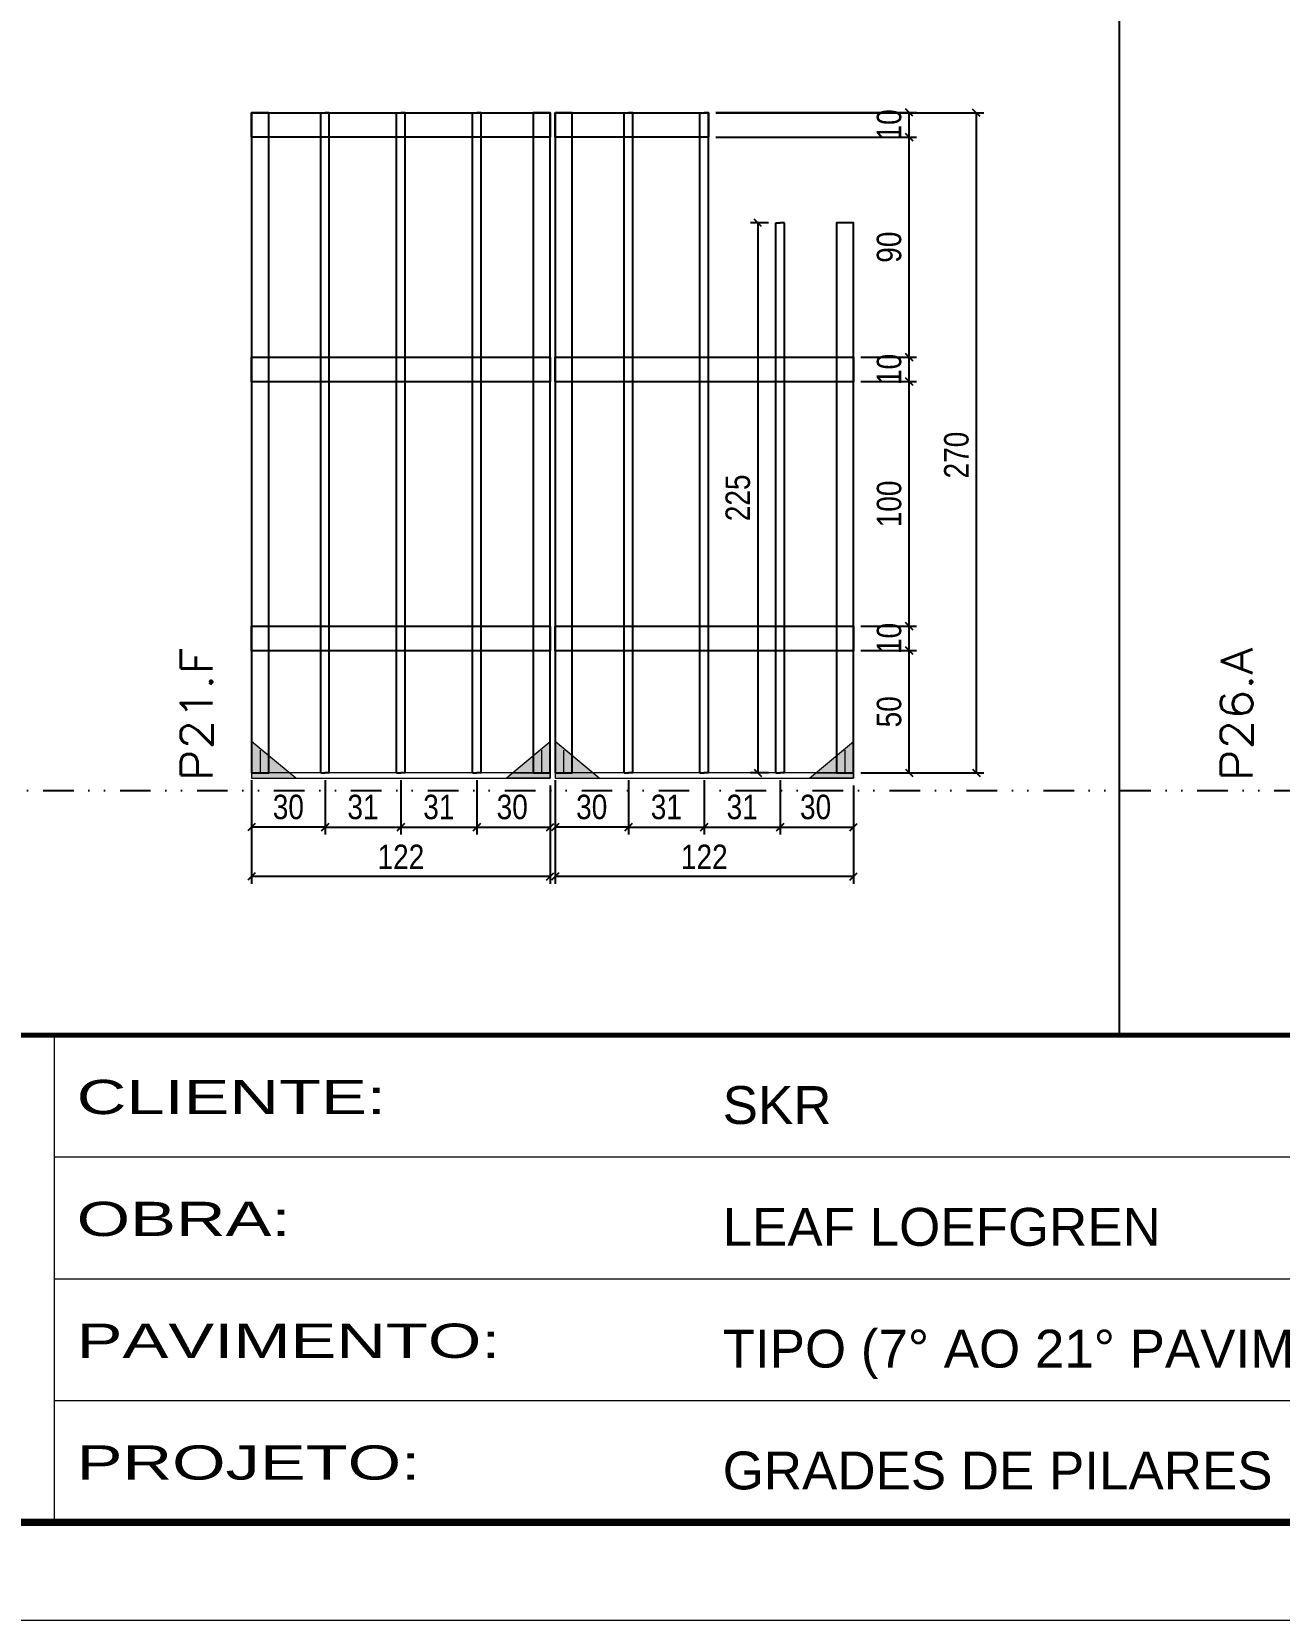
# Model space of a CAD drawing. Extents: x 14400 to 27878, y -21631 to 6985.
# Drawn here: x 16428 to 16938, y 192 to 841 of the extents above; entities that cross this region are included whole.
import ezdxf

# ---------------------------------------------------------------- set-up
doc = ezdxf.new("R2010")
doc.units = 0
for name, pattern in [('CONTINUO', [0]), ('DASHED', [0.75, 0.5, -0.25]), ('DIVIDE2', [0.625, 0.25, -0.125, 0, -0.125, 0, -0.125]), ('HIDDEN', [0.375, 0.25, -0.125])]:
    doc.linetypes.add(name, pattern=pattern)
for name, color, linetype in [('COTA', 241, 'Continuous'), ('Nível', 160, 'Continuous'), ('SARR_2.2x10', 60, 'Continuous'), ('SARR_3.5x7', 81, 'Continuous'), ('SARR_7x7', 40, 'Continuous')]:
    doc.layers.add(name, color=color, linetype=linetype)
for name, color, linetype, lineweight in [('Folhas', 255, 'Continuous', 9), ('Madeira', 126, 'Continuous', 18), ('Sarr 2.2x7', 40, 'Continuous', 9), ('SARRAFO DE PRESSAO', 251, 'DASHED', 9), ('Texto Seção', 7, 'Continuous', 15)]:
    doc.layers.add(name, color=color, linetype=linetype, lineweight=lineweight)
doc.styles.add('ARIAL', font='arial.ttf')
doc.styles.add('COTA TECNICA', font='techl___.ttf', dxfattribs={"height": 10})
doc.styles.add('REGUA-120', font='ROMANS.shx', dxfattribs={"height": 15})
doc.styles.add('Tecnologia', font='')
doc.styles.get('Tecnologia').set_extended_font_data('Forgotten Futurist')
doc.dimstyles.new('PAINEL', dxfattribs={"dimtxt": 10, "dimasz": 3, "dimexe": 3, "dimexo": 3, "dimgap": 3, "dimtad": 1, "dimdec": 1, "dimzin": 12, "dimdsep": 46, "dimtxsty": 'COTA TECNICA', "dimblk1": 'OBLIQUE', "dimblk2": 'OBLIQUE', "dimsah": 1, "dimcen": 0.9, "dimclrd": 4, "dimclre": 4, "dimclrt": 240, "dimadec": 1, "dimazin": 3, "dimtfac": 1, "dimtdec": 1, "dimtmove": 0, "dimatfit": 3, "dimfxl": 1, "dimtolj": 1, "dimtzin": 12, "dimarcsym": 0})

# ---------------------------------------------------------------- blocks, each defined once
blk = doc.blocks.new('9999999999')
at = {"color": 30, "linetype": 'CONTINUO'}
for p, q in [((98564.56, 34230.21), (98564.56, 34429.45)), ((98564.56, 34379.64), (99583.98, 34379.64)), ((98564.56, 34329.83), (99487.98, 34329.83)), ((98564.56, 34280.02), (99487.98, 34280.02))]:
    blk.add_line(p, q, dxfattribs=at)
at = {"color": 30, "linetype": 'CONTINUO', "const_width": 2}
blk.add_lwpolyline([(99583.98, 34230.21), (99583.98, 34414.45, 0.414214), (99568.98, 34429.45), (98228.98, 34429.45, 0.414214), (98213.98, 34414.45), (98213.98, 34245.21, 0.414214), (98228.98, 34230.21), (99583.98, 34230.21)], format="xyb", dxfattribs=at)
at = {"layer": 'Folhas'}
blk.add_lwpolyline([(98138.98, 34190.21), (99623.98, 34190.21), (99623.98, 35240.21), (98138.98, 35240.21)], close=True, dxfattribs=at)
at = {"layer": 'Folhas', "color": 30, "const_width": 3}
blk.add_lwpolyline([(98213.98, 34230.21), (99583.98, 34230.21), (99583.98, 35200.21), (98213.98, 35200.21)], close=True, dxfattribs=at)
at = {"color": 7, "linetype": 'Continuous', "ltscale": 5, "style": 'ARIAL'}
for s, height, p in [('SKR', 15.483, (98837.68, 34393.13)), ('LEAF LOEFGREN', 15.4829, (98837.68, 34343.32)), ('TIPO (7° AO 21° PAVIMENTO)', 15.4829, (98837.68, 34293.51)), ('GRADES DE PILARES', 15.4829, (98837.68, 34243.7))]:
    blk.add_text(s, height=height, dxfattribs=at).set_placement(p)
at = {"layer": 'Folhas', "color": 7, "style": 'Tecnologia', "width": 1.5}
for s, p in [('CLIENTE:', (98573.65, 34397.17)), ('OBRA:', (98573.65, 34347.31)), ('PAVIMENTO:', (98573.65, 34297.5)), ('PROJETO:', (98573.65, 34247.69))]:
    blk.add_text(s, height=14, dxfattribs=at).set_placement(p)
blk = doc.blocks.new('_Oblique')
at = {"color": 0, "linetype": 'ByBlock', "lineweight": -2}
blk.add_line((-0.5, -0.5), (0.5, 0.5), dxfattribs=at)
blk = doc.blocks.new('*D6707')
at = {"layer": 'COTA', "color": 4, "lineweight": -2, "transparency": 16777216}
for p, q in [((16642.15, 520.13), (16642.15, 492.96)), ((16764.15, 520.13), (16764.15, 492.96)), ((16764.15, 495.96), (16642.15, 495.96))]:
    blk.add_line(p, q, dxfattribs=at)
at = {"layer": 'Defpoints', "color": 0, "transparency": 16777216}
for p in [(16642.15, 523.13), (16764.15, 523.13), (16642.15, 495.96)]:
    blk.add_point(p, dxfattribs=at)
at = {"layer": 'COTA', "color": 4, "lineweight": -2, "transparency": 16777216, "xscale": 3, "yscale": 3, "zscale": 3, "rotation": 180}
blk.add_blockref('_Oblique', (16642.15, 495.96), dxfattribs=at)
at = {"layer": 'COTA', "color": 4, "lineweight": -2, "transparency": 16777216, "xscale": 3, "yscale": 3, "zscale": 3}
blk.add_blockref('_Oblique', (16764.15, 495.96), dxfattribs=at)
at = {"layer": 'COTA', "color": 240, "transparency": 16777216, "insert": (16703.15, 504.02), "char_height": 10, "attachment_point": 5, "style": 'COTA TECNICA'}
blk.add_mtext('\\A1;122', dxfattribs=at)
blk = doc.blocks.new('*D6708')
at = {"layer": 'COTA', "color": 4, "lineweight": -2, "transparency": 16777216}
for p, q in [((16642.15, 535.33), (16642.15, 513.13)), ((16672.15, 535.33), (16672.15, 513.13)), ((16672.15, 516.13), (16642.15, 516.13))]:
    blk.add_line(p, q, dxfattribs=at)
at = {"layer": 'Defpoints', "color": 0, "transparency": 16777216}
for p in [(16642.15, 538.33), (16672.15, 538.33), (16642.15, 516.13)]:
    blk.add_point(p, dxfattribs=at)
at = {"layer": 'COTA', "color": 4, "lineweight": -2, "transparency": 16777216, "xscale": 3, "yscale": 3, "zscale": 3, "rotation": 180}
blk.add_blockref('_Oblique', (16642.15, 516.13), dxfattribs=at)
at = {"layer": 'COTA', "color": 4, "lineweight": -2, "transparency": 16777216, "xscale": 3, "yscale": 3, "zscale": 3}
blk.add_blockref('_Oblique', (16672.15, 516.13), dxfattribs=at)
at = {"layer": 'COTA', "color": 240, "transparency": 16777216, "insert": (16657.15, 524.35), "char_height": 10, "attachment_point": 5, "style": 'COTA TECNICA'}
blk.add_mtext('\\A1;30', dxfattribs=at)
blk = doc.blocks.new('*D6709')
at = {"layer": 'COTA', "color": 4, "lineweight": -2, "transparency": 16777216}
for p, q in [((16734.15, 535.33), (16734.15, 513.13)), ((16764.15, 533.13), (16764.15, 513.13)), ((16734.15, 516.13), (16764.15, 516.13))]:
    blk.add_line(p, q, dxfattribs=at)
at = {"layer": 'Defpoints', "color": 0, "transparency": 16777216}
for p in [(16734.15, 538.33), (16764.15, 536.13), (16764.15, 516.13)]:
    blk.add_point(p, dxfattribs=at)
at = {"layer": 'COTA', "color": 4, "lineweight": -2, "transparency": 16777216, "xscale": 3, "yscale": 3, "zscale": 3, "rotation": 180}
blk.add_blockref('_Oblique', (16734.15, 516.13), dxfattribs=at)
at = {"layer": 'COTA', "color": 4, "lineweight": -2, "transparency": 16777216, "xscale": 3, "yscale": 3, "zscale": 3}
blk.add_blockref('_Oblique', (16764.15, 516.13), dxfattribs=at)
at = {"layer": 'COTA', "color": 240, "transparency": 16777216, "insert": (16748.65, 524.35), "char_height": 10, "attachment_point": 5, "style": 'COTA TECNICA'}
blk.add_mtext('\\A1;30', dxfattribs=at)
blk = doc.blocks.new('*D6710')
at = {"layer": 'COTA', "color": 4, "lineweight": -2, "transparency": 16777216}
for p, q in [((16672.15, 535.33), (16672.15, 513.13)), ((16703.15, 535.33), (16703.15, 513.13)), ((16672.15, 516.13), (16703.15, 516.13))]:
    blk.add_line(p, q, dxfattribs=at)
at = {"layer": 'Defpoints', "color": 0, "transparency": 16777216}
for p in [(16672.15, 538.33), (16703.15, 538.33), (16703.15, 516.13)]:
    blk.add_point(p, dxfattribs=at)
at = {"layer": 'COTA', "color": 4, "lineweight": -2, "transparency": 16777216, "xscale": 3, "yscale": 3, "zscale": 3, "rotation": 180}
blk.add_blockref('_Oblique', (16672.15, 516.13), dxfattribs=at)
at = {"layer": 'COTA', "color": 4, "lineweight": -2, "transparency": 16777216, "xscale": 3, "yscale": 3, "zscale": 3}
blk.add_blockref('_Oblique', (16703.15, 516.13), dxfattribs=at)
at = {"layer": 'COTA', "color": 240, "transparency": 16777216, "insert": (16687.65, 524.35), "char_height": 10, "attachment_point": 5, "style": 'COTA TECNICA'}
blk.add_mtext('\\A1;31', dxfattribs=at)
blk = doc.blocks.new('*D6711')
at = {"layer": 'COTA', "color": 4, "lineweight": -2, "transparency": 16777216}
for p, q in [((16767.15, 588.33), (16789.85, 588.33)), ((16786.85, 538.33), (16786.85, 588.33)), ((16767.15, 538.33), (16789.85, 538.33))]:
    blk.add_line(p, q, dxfattribs=at)
at = {"layer": 'Defpoints', "color": 0, "transparency": 16777216}
for p in [(16764.15, 588.33), (16786.85, 588.33), (16764.15, 538.33)]:
    blk.add_point(p, dxfattribs=at)
at = {"layer": 'COTA', "color": 4, "lineweight": -2, "transparency": 16777216, "xscale": 3, "yscale": 3, "zscale": 3}
for p, rotation in [((16786.85, 588.33), 90), ((16786.85, 538.33), 270)]:
    blk.add_blockref('_Oblique', p, dxfattribs=dict(at, rotation=rotation))
at = {"layer": 'COTA', "color": 240, "transparency": 16777216, "insert": (16778.74, 563.33), "char_height": 10, "attachment_point": 5, "rotation": 90, "style": 'COTA TECNICA'}
blk.add_mtext('\\A1;50', dxfattribs=at)
blk = doc.blocks.new('*D6712')
at = {"layer": 'COTA', "color": 4, "lineweight": -2, "transparency": 16777216}
for p, q in [((16703.15, 535.33), (16703.15, 513.13)), ((16734.15, 535.33), (16734.15, 513.13)), ((16703.15, 516.13), (16734.15, 516.13))]:
    blk.add_line(p, q, dxfattribs=at)
at = {"layer": 'Defpoints', "color": 0, "transparency": 16777216}
for p in [(16703.15, 538.33), (16734.15, 538.33), (16734.15, 516.13)]:
    blk.add_point(p, dxfattribs=at)
at = {"layer": 'COTA', "color": 4, "lineweight": -2, "transparency": 16777216, "xscale": 3, "yscale": 3, "zscale": 3, "rotation": 180}
blk.add_blockref('_Oblique', (16703.15, 516.13), dxfattribs=at)
at = {"layer": 'COTA', "color": 4, "lineweight": -2, "transparency": 16777216, "xscale": 3, "yscale": 3, "zscale": 3}
blk.add_blockref('_Oblique', (16734.15, 516.13), dxfattribs=at)
at = {"layer": 'COTA', "color": 240, "transparency": 16777216, "insert": (16718.65, 524.35), "char_height": 10, "attachment_point": 5, "style": 'COTA TECNICA'}
blk.add_mtext('\\A1;31', dxfattribs=at)
blk = doc.blocks.new('*D6713')
at = {"layer": 'COTA', "color": 4, "lineweight": -2, "transparency": 16777216}
for p, q in [((16767.15, 598.33), (16789.85, 598.33)), ((16786.85, 588.33), (16786.85, 598.33)), ((16767.15, 588.33), (16789.85, 588.33))]:
    blk.add_line(p, q, dxfattribs=at)
at = {"layer": 'Defpoints', "color": 0, "transparency": 16777216}
for p in [(16764.15, 598.33), (16786.85, 598.33), (16764.15, 588.33)]:
    blk.add_point(p, dxfattribs=at)
at = {"layer": 'COTA', "color": 4, "lineweight": -2, "transparency": 16777216, "xscale": 3, "yscale": 3, "zscale": 3}
for p, rotation in [((16786.85, 598.33), 90), ((16786.85, 588.33), 270)]:
    blk.add_blockref('_Oblique', p, dxfattribs=dict(at, rotation=rotation))
at = {"layer": 'COTA', "color": 240, "transparency": 16777216, "insert": (16778.74, 593.33), "char_height": 10, "attachment_point": 5, "rotation": 90, "style": 'COTA TECNICA'}
blk.add_mtext('\\A1;10', dxfattribs=at)
blk = doc.blocks.new('*D6714')
at = {"layer": 'COTA', "color": 4, "lineweight": -2, "transparency": 16777216}
for p, q in [((16767.15, 698.33), (16789.85, 698.33)), ((16786.85, 598.33), (16786.85, 698.33)), ((16767.15, 598.33), (16789.85, 598.33))]:
    blk.add_line(p, q, dxfattribs=at)
at = {"layer": 'Defpoints', "color": 0, "transparency": 16777216}
for p in [(16764.15, 698.33), (16786.85, 698.33), (16764.15, 598.33)]:
    blk.add_point(p, dxfattribs=at)
at = {"layer": 'COTA', "color": 4, "lineweight": -2, "transparency": 16777216, "xscale": 3, "yscale": 3, "zscale": 3}
for p, rotation in [((16786.85, 698.33), 90), ((16786.85, 598.33), 270)]:
    blk.add_blockref('_Oblique', p, dxfattribs=dict(at, rotation=rotation))
at = {"layer": 'COTA', "color": 240, "transparency": 16777216, "insert": (16778.74, 648.33), "char_height": 10, "attachment_point": 5, "rotation": 90, "style": 'COTA TECNICA'}
blk.add_mtext('\\A1;100', dxfattribs=at)
blk = doc.blocks.new('*D6715')
at = {"layer": 'COTA', "color": 4, "lineweight": -2, "transparency": 16777216}
for p, q in [((16767.15, 708.33), (16789.85, 708.33)), ((16786.85, 698.33), (16786.85, 708.33)), ((16767.15, 698.33), (16789.85, 698.33))]:
    blk.add_line(p, q, dxfattribs=at)
at = {"layer": 'Defpoints', "color": 0, "transparency": 16777216}
for p in [(16764.15, 708.33), (16786.85, 708.33), (16764.15, 698.33)]:
    blk.add_point(p, dxfattribs=at)
at = {"layer": 'COTA', "color": 4, "lineweight": -2, "transparency": 16777216, "xscale": 3, "yscale": 3, "zscale": 3}
for p, rotation in [((16786.85, 708.33), 90), ((16786.85, 698.33), 270)]:
    blk.add_blockref('_Oblique', p, dxfattribs=dict(at, rotation=rotation))
at = {"layer": 'COTA', "color": 240, "transparency": 16777216, "insert": (16778.74, 703.33), "char_height": 10, "attachment_point": 5, "rotation": 90, "style": 'COTA TECNICA'}
blk.add_mtext('\\A1;10', dxfattribs=at)
blk = doc.blocks.new('*D6716')
at = {"layer": 'COTA', "color": 4, "lineweight": -2, "transparency": 16777216}
for p, q in [((16707.84, 798.33), (16789.85, 798.33)), ((16786.85, 708.33), (16786.85, 798.33)), ((16767.15, 708.33), (16789.85, 708.33))]:
    blk.add_line(p, q, dxfattribs=at)
at = {"layer": 'Defpoints', "color": 0, "transparency": 16777216}
for p in [(16704.84, 798.33), (16786.85, 798.33), (16764.15, 708.33)]:
    blk.add_point(p, dxfattribs=at)
at = {"layer": 'COTA', "color": 4, "lineweight": -2, "transparency": 16777216, "xscale": 3, "yscale": 3, "zscale": 3}
for p, rotation in [((16786.85, 798.33), 90), ((16786.85, 708.33), 270)]:
    blk.add_blockref('_Oblique', p, dxfattribs=dict(at, rotation=rotation))
at = {"layer": 'COTA', "color": 240, "transparency": 16777216, "insert": (16778.72, 753.33), "char_height": 10, "attachment_point": 5, "rotation": 90, "style": 'COTA TECNICA'}
blk.add_mtext('\\A1;90', dxfattribs=at)
blk = doc.blocks.new('*D6717')
at = {"layer": 'COTA', "color": 4, "lineweight": -2, "transparency": 16777216}
for p, q in [((16707.84, 808.33), (16789.85, 808.33)), ((16786.85, 798.33), (16786.85, 808.33)), ((16707.84, 798.33), (16789.85, 798.33))]:
    blk.add_line(p, q, dxfattribs=at)
at = {"layer": 'Defpoints', "color": 0, "transparency": 16777216}
for p in [(16704.84, 808.33), (16786.85, 808.33), (16704.84, 798.33)]:
    blk.add_point(p, dxfattribs=at)
at = {"layer": 'COTA', "color": 4, "lineweight": -2, "transparency": 16777216, "xscale": 3, "yscale": 3, "zscale": 3}
for p, rotation in [((16786.85, 808.33), 90), ((16786.85, 798.33), 270)]:
    blk.add_blockref('_Oblique', p, dxfattribs=dict(at, rotation=rotation))
at = {"layer": 'COTA', "color": 240, "transparency": 16777216, "insert": (16778.74, 803.33), "char_height": 10, "attachment_point": 5, "rotation": 90, "style": 'COTA TECNICA'}
blk.add_mtext('\\A1;10', dxfattribs=at)
blk = doc.blocks.new('*D6718')
at = {"layer": 'COTA', "color": 4, "lineweight": -2, "transparency": 16777216}
for p, q in [((16707.84, 808.3), (16817.35, 808.3)), ((16814.35, 808.3), (16814.35, 538.33)), ((16767.15, 538.33), (16817.35, 538.33))]:
    blk.add_line(p, q, dxfattribs=at)
at = {"layer": 'Defpoints', "color": 0, "transparency": 16777216}
for p in [(16704.84, 808.3), (16764.15, 538.33), (16814.35, 538.33)]:
    blk.add_point(p, dxfattribs=at)
at = {"layer": 'COTA', "color": 4, "lineweight": -2, "transparency": 16777216, "xscale": 3, "yscale": 3, "zscale": 3}
for p, rotation in [((16814.35, 808.3), 90), ((16814.35, 538.33), 270)]:
    blk.add_blockref('_Oblique', p, dxfattribs=dict(at, rotation=rotation))
at = {"layer": 'COTA', "color": 240, "transparency": 16777216, "insert": (16806.24, 668.3), "char_height": 10, "attachment_point": 5, "rotation": 90, "style": 'COTA TECNICA'}
blk.add_mtext('\\A1;270', dxfattribs=at)
blk = doc.blocks.new('*D6719')
at = {"layer": 'COTA', "color": 4, "lineweight": -2, "transparency": 16777216}
for p, q in [((16518.15, 520.13), (16518.15, 492.96)), ((16640.15, 520.13), (16640.15, 492.96)), ((16640.15, 495.96), (16518.15, 495.96))]:
    blk.add_line(p, q, dxfattribs=at)
at = {"layer": 'Defpoints', "color": 0, "transparency": 16777216}
for p in [(16518.15, 523.13), (16640.15, 523.13), (16518.15, 495.96)]:
    blk.add_point(p, dxfattribs=at)
at = {"layer": 'COTA', "color": 4, "lineweight": -2, "transparency": 16777216, "xscale": 3, "yscale": 3, "zscale": 3, "rotation": 180}
blk.add_blockref('_Oblique', (16518.15, 495.96), dxfattribs=at)
at = {"layer": 'COTA', "color": 4, "lineweight": -2, "transparency": 16777216, "xscale": 3, "yscale": 3, "zscale": 3}
blk.add_blockref('_Oblique', (16640.15, 495.96), dxfattribs=at)
at = {"layer": 'COTA', "color": 240, "transparency": 16777216, "insert": (16579.15, 504.02), "char_height": 10, "attachment_point": 5, "style": 'COTA TECNICA'}
blk.add_mtext('\\A1;122', dxfattribs=at)
blk = doc.blocks.new('*D6720')
at = {"layer": 'COTA', "color": 4, "lineweight": -2, "transparency": 16777216}
for p, q in [((16518.15, 535.33), (16518.15, 513.13)), ((16548.15, 535.33), (16548.15, 513.13)), ((16548.15, 516.13), (16518.15, 516.13))]:
    blk.add_line(p, q, dxfattribs=at)
at = {"layer": 'Defpoints', "color": 0, "transparency": 16777216}
for p in [(16518.15, 538.33), (16548.15, 538.33), (16518.15, 516.13)]:
    blk.add_point(p, dxfattribs=at)
at = {"layer": 'COTA', "color": 4, "lineweight": -2, "transparency": 16777216, "xscale": 3, "yscale": 3, "zscale": 3, "rotation": 180}
blk.add_blockref('_Oblique', (16518.15, 516.13), dxfattribs=at)
at = {"layer": 'COTA', "color": 4, "lineweight": -2, "transparency": 16777216, "xscale": 3, "yscale": 3, "zscale": 3}
blk.add_blockref('_Oblique', (16548.15, 516.13), dxfattribs=at)
at = {"layer": 'COTA', "color": 240, "transparency": 16777216, "insert": (16533.15, 524.35), "char_height": 10, "attachment_point": 5, "style": 'COTA TECNICA'}
blk.add_mtext('\\A1;30', dxfattribs=at)
blk = doc.blocks.new('*D6721')
at = {"layer": 'COTA', "color": 4, "lineweight": -2, "transparency": 16777216}
for p, q in [((16610.15, 535.33), (16610.15, 513.13)), ((16640.15, 533.13), (16640.15, 513.13)), ((16610.15, 516.13), (16640.15, 516.13))]:
    blk.add_line(p, q, dxfattribs=at)
at = {"layer": 'Defpoints', "color": 0, "transparency": 16777216}
for p in [(16610.15, 538.33), (16640.15, 536.13), (16640.15, 516.13)]:
    blk.add_point(p, dxfattribs=at)
at = {"layer": 'COTA', "color": 4, "lineweight": -2, "transparency": 16777216, "xscale": 3, "yscale": 3, "zscale": 3, "rotation": 180}
blk.add_blockref('_Oblique', (16610.15, 516.13), dxfattribs=at)
at = {"layer": 'COTA', "color": 4, "lineweight": -2, "transparency": 16777216, "xscale": 3, "yscale": 3, "zscale": 3}
blk.add_blockref('_Oblique', (16640.15, 516.13), dxfattribs=at)
at = {"layer": 'COTA', "color": 240, "transparency": 16777216, "insert": (16624.65, 524.35), "char_height": 10, "attachment_point": 5, "style": 'COTA TECNICA'}
blk.add_mtext('\\A1;30', dxfattribs=at)
blk = doc.blocks.new('*D6722')
at = {"layer": 'COTA', "color": 4, "lineweight": -2, "transparency": 16777216}
for p, q in [((16548.15, 535.33), (16548.15, 513.13)), ((16579.15, 535.33), (16579.15, 513.13)), ((16548.15, 516.13), (16579.15, 516.13))]:
    blk.add_line(p, q, dxfattribs=at)
at = {"layer": 'Defpoints', "color": 0, "transparency": 16777216}
for p in [(16548.15, 538.33), (16579.15, 538.33), (16579.15, 516.13)]:
    blk.add_point(p, dxfattribs=at)
at = {"layer": 'COTA', "color": 4, "lineweight": -2, "transparency": 16777216, "xscale": 3, "yscale": 3, "zscale": 3, "rotation": 180}
blk.add_blockref('_Oblique', (16548.15, 516.13), dxfattribs=at)
at = {"layer": 'COTA', "color": 4, "lineweight": -2, "transparency": 16777216, "xscale": 3, "yscale": 3, "zscale": 3}
blk.add_blockref('_Oblique', (16579.15, 516.13), dxfattribs=at)
at = {"layer": 'COTA', "color": 240, "transparency": 16777216, "insert": (16563.65, 524.35), "char_height": 10, "attachment_point": 5, "style": 'COTA TECNICA'}
blk.add_mtext('\\A1;31', dxfattribs=at)
blk = doc.blocks.new('*D6723')
at = {"layer": 'COTA', "color": 4, "lineweight": -2, "transparency": 16777216}
for p, q in [((16579.15, 535.33), (16579.15, 513.13)), ((16610.15, 535.33), (16610.15, 513.13)), ((16579.15, 516.13), (16610.15, 516.13))]:
    blk.add_line(p, q, dxfattribs=at)
at = {"layer": 'Defpoints', "color": 0, "transparency": 16777216}
for p in [(16579.15, 538.33), (16610.15, 538.33), (16610.15, 516.13)]:
    blk.add_point(p, dxfattribs=at)
at = {"layer": 'COTA', "color": 4, "lineweight": -2, "transparency": 16777216, "xscale": 3, "yscale": 3, "zscale": 3, "rotation": 180}
blk.add_blockref('_Oblique', (16579.15, 516.13), dxfattribs=at)
at = {"layer": 'COTA', "color": 4, "lineweight": -2, "transparency": 16777216, "xscale": 3, "yscale": 3, "zscale": 3}
blk.add_blockref('_Oblique', (16610.15, 516.13), dxfattribs=at)
at = {"layer": 'COTA', "color": 240, "transparency": 16777216, "insert": (16594.65, 524.35), "char_height": 10, "attachment_point": 5, "style": 'COTA TECNICA'}
blk.add_mtext('\\A1;31', dxfattribs=at)
blk = doc.blocks.new('*D6803')
at = {"layer": 'COTA', "color": 4, "lineweight": -2, "transparency": 16777216}
for p, q in [((16729.4, 763.3), (16722.01, 763.3)), ((16725.01, 763.3), (16725.01, 538.33)), ((16729.4, 538.33), (16722.01, 538.33))]:
    blk.add_line(p, q, dxfattribs=at)
at = {"layer": 'Defpoints', "color": 0, "transparency": 16777216}
for p in [(16732.4, 763.3), (16725.01, 538.33), (16732.4, 538.33)]:
    blk.add_point(p, dxfattribs=at)
at = {"layer": 'COTA', "color": 4, "lineweight": -2, "transparency": 16777216, "xscale": 3, "yscale": 3, "zscale": 3}
for p, rotation in [((16725.01, 763.3), 90), ((16725.01, 538.33), 270)]:
    blk.add_blockref('_Oblique', p, dxfattribs=dict(at, rotation=rotation))
at = {"layer": 'COTA', "color": 240, "transparency": 16777216, "insert": (16716.9, 650.82), "char_height": 10, "attachment_point": 5, "rotation": 90, "style": 'COTA TECNICA'}
blk.add_mtext('\\A1;225', dxfattribs=at)

msp = doc.modelspace()

# ---------------------------------------------------------------- hatches: boundary and pattern name
at = {"layer": 'Madeira'}
h = msp.add_hatch(color=252, dxfattribs=at)
h.dxf.hatch_style = 2
h.paths.add_polyline_path([(16518.15, 551.13), (16518.15, 536.13), (16536.15, 536.13)])
h = msp.add_hatch(color=252, dxfattribs=at)
h.dxf.hatch_style = 2
h.paths.add_polyline_path([(16640.15, 551.13), (16640.15, 536.13), (16622.15, 536.13)])
h = msp.add_hatch(color=252, dxfattribs=at)
h.dxf.hatch_style = 2
h.paths.add_polyline_path([(16642.15, 551.13), (16642.15, 536.13), (16660.15, 536.13)])
h = msp.add_hatch(color=252, dxfattribs=at)
h.dxf.hatch_style = 2
h.paths.add_polyline_path([(16764.15, 551.13), (16764.15, 536.13), (16746.15, 536.13)])

# ---------------------------------------------------------------- linework, layer by layer
at = {"layer": 'COTA'}
msp.add_line((16872.74, 1201.85), (16872.74, 431.1), dxfattribs=at)
at = {"layer": 'Madeira', "color": 1, "linetype": 'HIDDEN'}
for p, q in [((16521.65, 547.63), (16521.65, 538.33)), ((16521.65, 547.63), (16521.65, 538.33)), ((16636.65, 547.63), (16636.65, 538.33)), ((16636.65, 547.63), (16636.65, 538.33)), ((16645.65, 547.63), (16645.65, 538.33)), ((16645.65, 547.63), (16645.65, 538.33)), ((16760.65, 547.63), (16760.65, 538.33)), ((16760.65, 547.63), (16760.65, 538.33)), ((16525.15, 544.13), (16525.15, 538.33)), ((16649.15, 544.13), (16649.15, 538.33)), ((16527.98, 538.33), (16518.15, 538.33)), ((16527.98, 538.33), (16518.15, 538.33)), ((16533.95, 538.33), (16518.15, 538.33)), ((16624.35, 538.33), (16640.15, 538.33)), ((16630.31, 538.33), (16640.15, 538.33)), ((16630.31, 538.33), (16640.15, 538.33)), ((16651.98, 538.33), (16642.15, 538.33)), ((16651.98, 538.33), (16642.15, 538.33)), ((16657.95, 538.33), (16642.15, 538.33)), ((16748.35, 538.33), (16764.15, 538.33)), ((16754.31, 538.33), (16764.15, 538.33)), ((16754.31, 538.33), (16764.15, 538.33))]:
    msp.add_line(p, q, dxfattribs=at)
at = {"layer": 'Madeira'}
for p, q in [((16518.15, 538.33), (16518.15, 536.13)), ((16518.15, 538.33), (16518.15, 536.13)), ((16518.15, 538.33), (16518.15, 536.13)), ((16642.15, 538.33), (16642.15, 536.13)), ((16642.15, 538.33), (16642.15, 536.13)), ((16642.15, 538.33), (16642.15, 536.13))]:
    msp.add_line(p, q, dxfattribs=at)
at = {"layer": 'Madeira', "color": 0}
for points in [[(16518.15, 551.13), (16518.15, 536.13), (16536.15, 536.13), (16518.15, 551.13)], [(16640.15, 551.13), (16640.15, 536.13), (16622.15, 536.13), (16640.15, 551.13)], [(16642.15, 551.13), (16642.15, 536.13), (16660.15, 536.13), (16642.15, 551.13)], [(16764.15, 551.13), (16764.15, 536.13), (16746.15, 536.13), (16764.15, 551.13)]]:
    msp.add_lwpolyline(points, dxfattribs=at)
at = {"layer": 'Nível', "color": 4, "linetype": 'DIVIDE2', "ltscale": 50}
msp.add_line((16086.97, 531.13), (17456.97, 531.13), dxfattribs=at)
at = {"layer": 'Sarr 2.2x7'}
for points in [[(16640.15, 538.33), (16518.15, 538.33), (16518.15, 536.13), (16640.15, 536.13)], [(16764.15, 538.33), (16642.15, 538.33), (16642.15, 536.13), (16764.15, 536.13)]]:
    msp.add_lwpolyline(points, close=True, dxfattribs=at)
at = {"layer": 'SARR_2.2x10'}
for points in [[(16518.15, 808.3), (16640.15, 808.3), (16640.15, 798.3), (16518.15, 798.3)], [(16642.15, 808.3), (16704.9, 808.3), (16704.9, 798.3), (16642.15, 798.3)], [(16518.15, 708.3), (16640.15, 708.3), (16640.15, 698.3), (16518.15, 698.3)], [(16642.15, 708.3), (16764.15, 708.3), (16764.15, 698.3), (16642.15, 698.3)], [(16518.15, 598.3), (16640.15, 598.3), (16640.15, 588.3), (16518.15, 588.3)], [(16642.15, 598.3), (16764.15, 598.3), (16764.15, 588.3), (16642.15, 588.3)]]:
    msp.add_lwpolyline(points, close=True, dxfattribs=at)
at = {"layer": 'SARR_3.5x7'}
for p, q in [((16546.4, 538.33), (16546.4, 808.3)), ((16546.4, 808.3), (16548.15, 808.3)), ((16549.9, 808.3), (16548.15, 808.3)), ((16549.9, 538.33), (16549.9, 808.3)), ((16577.4, 538.33), (16577.4, 808.3)), ((16577.4, 808.3), (16579.15, 808.3)), ((16580.9, 808.3), (16579.15, 808.3)), ((16580.9, 538.33), (16580.9, 808.3)), ((16608.4, 538.33), (16608.4, 808.3)), ((16608.4, 808.3), (16610.15, 808.3)), ((16611.9, 808.3), (16610.15, 808.3)), ((16611.9, 538.33), (16611.9, 808.3)), ((16670.4, 538.33), (16670.4, 808.3)), ((16670.4, 808.3), (16672.15, 808.3)), ((16673.9, 808.3), (16672.15, 808.3)), ((16673.9, 538.33), (16673.9, 808.3)), ((16701.4, 538.33), (16701.4, 808.3)), ((16701.4, 808.3), (16703.15, 808.3)), ((16704.9, 808.3), (16703.15, 808.3)), ((16704.9, 538.33), (16704.9, 808.3)), ((16732.4, 538.33), (16732.4, 763.3)), ((16732.4, 763.3), (16734.15, 763.3)), ((16735.9, 763.3), (16734.15, 763.3)), ((16735.9, 538.33), (16735.9, 763.3)), ((16546.4, 538.33), (16548.15, 538.33)), ((16549.9, 538.33), (16548.15, 538.33)), ((16577.4, 538.33), (16579.15, 538.33)), ((16580.9, 538.33), (16579.15, 538.33)), ((16608.4, 538.33), (16610.15, 538.33)), ((16611.9, 538.33), (16610.15, 538.33)), ((16670.4, 538.33), (16672.15, 538.33)), ((16673.9, 538.33), (16672.15, 538.33)), ((16701.4, 538.33), (16703.15, 538.33)), ((16704.9, 538.33), (16703.15, 538.33)), ((16732.4, 538.33), (16734.15, 538.33)), ((16735.9, 538.33), (16734.15, 538.33))]:
    msp.add_line(p, q, dxfattribs=at)
at = {"layer": 'SARR_7x7'}
for points in [[(16518.15, 538.33), (16525.15, 538.33), (16525.15, 808.3), (16518.15, 808.3)], [(16633.15, 538.33), (16640.15, 538.33), (16640.15, 808.3), (16633.15, 808.3)], [(16642.15, 538.33), (16649.15, 538.33), (16649.15, 808.3), (16642.15, 808.3)], [(16757.15, 538.33), (16764.15, 538.33), (16764.15, 763.3), (16757.15, 763.3)]]:
    msp.add_lwpolyline(points, close=True, dxfattribs=at)

# ---------------------------------------------------------------- block references
at = {"layer": 'SARRAFO DE PRESSAO', "color": 6, "linetype": 'ByBlock'}
msp.add_blockref('9999999999', (-82127.01, -33998.35), dxfattribs=at)

# ---------------------------------------------------------------- texts
at = {"layer": 'Texto Seção', "style": 'REGUA-120', "width": 1.1}
for s, p in [('P21.F', (16502.15, 535.02)), ('P26.A', (16927.22, 535.02))]:
    msp.add_text(s, height=13, rotation=90, dxfattribs=at).set_placement(p)

# ---------------------------------------------------------------- dimensions: what is measured, and where the dimension line sits
at = {"layer": 'COTA'}
for base, p1, p2, picture, middle in [((16786.85, 808.33), (16704.84, 798.33), (16704.84, 808.33), '*D6717', (16786.85, 803.33)), ((16814.35, 538.33), (16704.84, 808.3), (16764.15, 538.33), '*D6718', (16814.35, 668.3)), ((16786.85, 708.33), (16764.15, 698.33), (16764.15, 708.33), '*D6715', (16786.85, 703.33)), ((16786.85, 598.33), (16764.15, 588.33), (16764.15, 598.33), '*D6713', (16786.85, 593.33))]:
    dim = msp.add_linear_dim(base=base, p1=p1, p2=p2, angle=90, dimstyle='PAINEL', override={"dimtmove": 1}, dxfattribs=at)
    dim.commit()
    dim.dimension.update_dxf_attribs({"geometry": picture, "text_midpoint": middle, "dimtype": 160})
for base, p1, p2, angle, picture, middle in [((16786.85, 798.33), (16764.15, 708.33), (16704.84, 798.33), 90, '*D6716', (16778.72, 753.33)), ((16786.85, 698.33), (16764.15, 598.33), (16764.15, 698.33), 90, '*D6714', (16778.74, 648.33)), ((16786.85, 588.33), (16764.15, 538.33), (16764.15, 588.33), 90, '*D6711', (16778.74, 563.33)), ((16518.15, 516.13), (16548.15, 538.33), (16518.15, 538.33), 180, '*D6720', (16533.15, 524.35)), ((16642.15, 516.13), (16672.15, 538.33), (16642.15, 538.33), 180, '*D6708', (16657.15, 524.35)), ((16518.15, 495.96), (16640.15, 523.13), (16518.15, 523.13), 180, '*D6719', (16579.15, 504.02)), ((16642.15, 495.96), (16764.15, 523.13), (16642.15, 523.13), 180, '*D6707', (16703.15, 504.02))]:
    dim = msp.add_linear_dim(base=base, p1=p1, p2=p2, angle=angle, dimstyle='PAINEL', override={"dimtmove": 1}, dxfattribs=at)
    dim.commit()
    dim.dimension.update_dxf_attribs({"geometry": picture, "text_midpoint": middle})
dim = msp.add_linear_dim(base=(16725.01, 538.33), p1=(16732.4, 763.3), p2=(16732.4, 538.33), angle=90, dimstyle='PAINEL', dxfattribs=at)
dim.commit()
dim.dimension.update_dxf_attribs({"geometry": '*D6803', "text_midpoint": (16716.9, 650.82)})
for base, p1, p2, picture, middle in [((16579.15, 516.13), (16548.15, 538.33), (16579.15, 538.33), '*D6722', (16563.65, 524.35)), ((16610.15, 516.13), (16579.15, 538.33), (16610.15, 538.33), '*D6723', (16594.65, 524.35)), ((16703.15, 516.13), (16672.15, 538.33), (16703.15, 538.33), '*D6710', (16687.65, 524.35)), ((16734.15, 516.13), (16703.15, 538.33), (16734.15, 538.33), '*D6712', (16718.65, 524.35))]:
    dim = msp.add_linear_dim(base=base, p1=p1, p2=p2, dimstyle='PAINEL', override={"dimtmove": 1}, dxfattribs=at)
    dim.commit()
    dim.dimension.update_dxf_attribs({"geometry": picture, "text_midpoint": middle})
for base, p1, p2, picture, middle in [((16640.15, 516.13), (16610.15, 538.33), (16640.15, 536.13), '*D6721', (16624.65, 516.13)), ((16764.15, 516.13), (16734.15, 538.33), (16764.15, 536.13), '*D6709', (16748.65, 516.13))]:
    dim = msp.add_linear_dim(base=base, p1=p1, p2=p2, dimstyle='PAINEL', override={"dimtmove": 1}, dxfattribs=at)
    dim.commit()
    dim.dimension.update_dxf_attribs({"geometry": picture, "text_midpoint": middle, "dimtype": 160})

doc.saveas('drawing.dxf')
